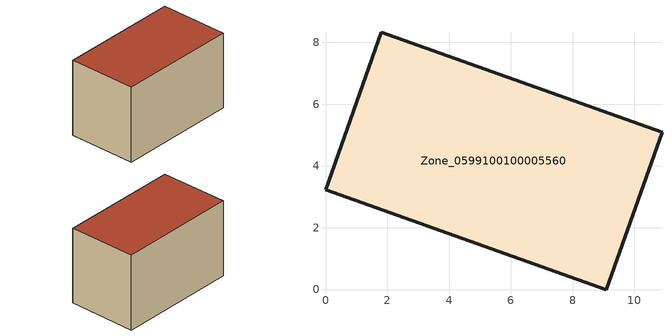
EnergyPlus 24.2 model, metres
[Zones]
Zone_0599100100005560
 floor ground (C_G): 1.81,8.32 10.89,5.09 9.08,0 0,3.23 z0.52
 wall outside (C_F): 10.89,5.09 1.81,8.32 0,3.23 9.08,0 10.89,5.09 z0.52:6.58
 roof outside (C_R): 0,3.23 9.08,0 10.89,5.09 1.81,8.32 z6.58
[BUILDING]
Pand.0599100100005560: North Axis=0; Terrain=City; Loads Convergence Tolerance Value=0.04; Temperature Convergence Tolerance Value=0.4; Solar Distribution=FullExterior; Maximum Number of Warmup Days=25; Minimum Number of Warmup Days=1
[Site:Location]
Rotterdam.The.Hague.AP_ZH_NLD Design_Conditions: Latitude=51.96; Longitude=4.45; Time Zone=1; Elevation=-4.5
[SITE:GROUNDTEMPERATURE:BUILDINGSURFACE]
18, 18, 18, 18, 18, 18, 18, 18, 18, 18, 18, 18
[MATERIAL] Thermal Absorptance=0.9; Solar Absorptance=0.7; Visible Absorptance=0.7
Name | Roughness | Thickness | Conductivity | Density | Specific Heat
G.TI.2006-2014 | MediumSmooth | 0.15 | 0.06 | 540 | 1210
F.TI.2006-2014 | Rough | 0.3 | 0.12 | 1920 | 840
R.TI.2006-2014 | MediumRough | 0.2 | 0.08 | 1500 | 1000
[CONSTRUCTION]
C_G: G.TI.2006-2014
C_F: F.TI.2006-2014
C_R: R.TI.2006-2014
[ZONE]
Zone_0599100100005560: Type=1; Multiplier=1; Ceiling Height=Autocalculate; Volume=Autocalculate; Floor Area=autocalculate; Part of Total Floor Area=Yes
[ZONEINFILTRATION:DESIGNFLOWRATE]
Infil_Zone_0599100100005560: Zone or ZoneList or Space or SpaceList=Zone_0599100100005560; Schedule=AlwaysOn; Design Flow Rate Calculation Method=Flow/Area; Flow Rate per Floor Area=0.0015; Constant Term Coefficient=1; Temperature Term Coefficient=0; Velocity Term Coefficient=0; Velocity Squared Term Coefficient=0
[HVACTEMPLATE:ZONE:IDEALLOADSAIRSYSTEM]
Zone_0599100100005560: Maximum Heating Supply Air Temperature=50; Minimum Cooling Supply Air Temperature=13; Maximum Heating Supply Air Humidity Ratio=0.0156; Minimum Cooling Supply Air Humidity Ratio=0.0077; Heating Limit=NoLimit; Cooling Limit=NoLimit; Dehumidification Control Type=ConstantSensibleHeatRatio; Cooling Sensible Heat Ratio=0.7; Dehumidification Setpoint=60; Humidification Control Type=None; Humidification Setpoint=30; Outdoor Air Method=None; Outdoor Air Flow Rate per Person=0.00944; Outdoor Air Flow Rate per Zone Floor Area=0; Outdoor Air Flow Rate per Zone=0; Demand Controlled Ventilation Type=None; Outdoor Air Economizer Type=NoEconomizer; Heat Recovery Type=None; Sensible Heat Recovery Effectiveness=0.7; Latent Heat Recovery Effectiveness=0.65
[ZONECONTROL:THERMOSTAT]
ThermostatControl_Zone_0599100100005560: Zone or ZoneList=Zone_0599100100005560; Control Type Schedule=DualSetpointControlType; Control 1=Thermostat_Zone_0599100100005560; Temperature Difference Between Cutout And Setpoint=0
[THERMOSTATSETPOINT:DUALSETPOINT]
Thermostat_Zone_0599100100005560: Heating Setpoint Temperature Schedule=HeatingSetpoint_Zone_0599100100005560; Cooling Setpoint Temperature Schedule=CoolingSetpoint_Zone_0599100100005560
[SCHEDULE:COMPACT]
HeatingSetpoint_Zone_0599100100005560: Through: 12/31, For: AllDays, Until: 24:00, 21
CoolingSetpoint_Zone_0599100100005560: Through: 12/31, For: AllDays, Until: 24:00, 24
DualSetpointControlType: Through: 12/31, For: AllDays, Until: 24:00, 4
AlwaysOn: Through: 12/31, For: AllDays, Until: 24:00, 1
